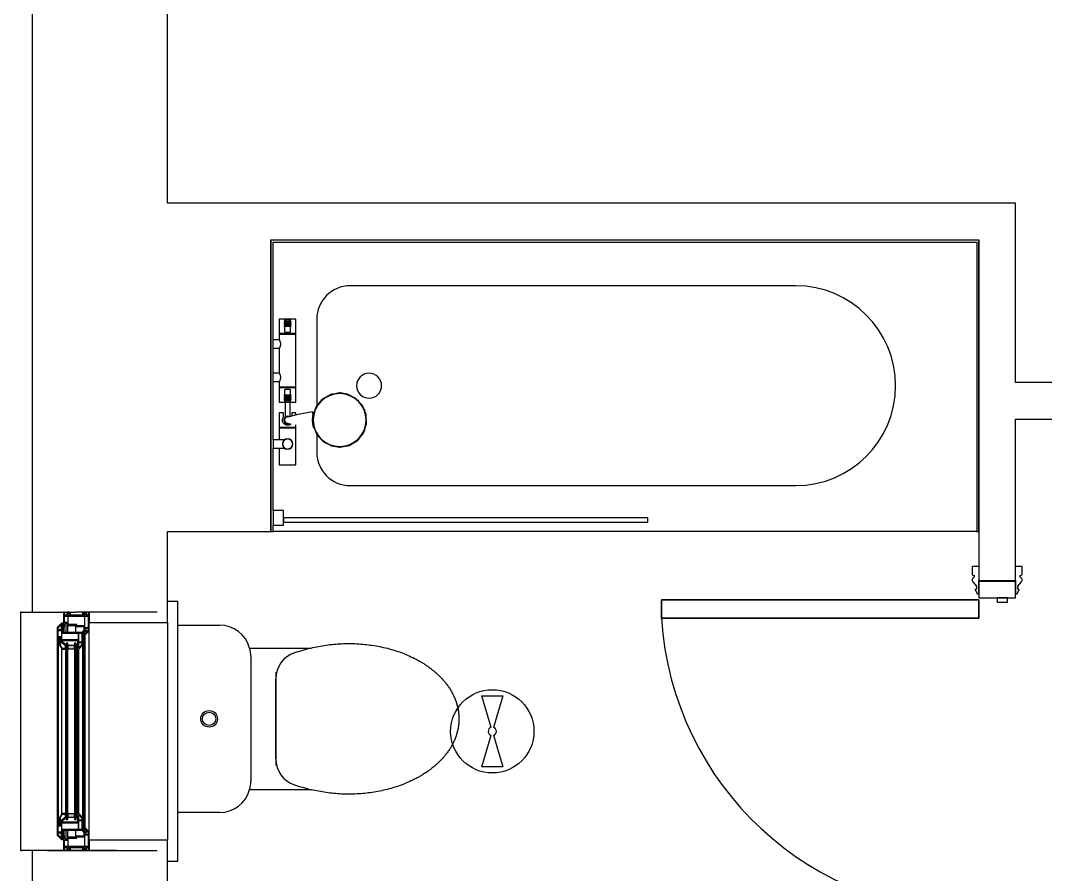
# Model space of a CAD drawing. Extents: x 16 to 12095, y 7 to 11460.
# Drawn here: x 6772 to 9233, y 4318 to 6368 of the extents above; entities that cross this region are included whole.
import ezdxf

# ---------------------------------------------------------------- set-up
doc = ezdxf.new("R2010")
doc.units = 0
doc.linetypes.add('ELEVATION_SWINGS', pattern=[150, 100, -50])
doc.layers.get('0').update_dxf_attribs({"linetype": 'CONTINUOUS'})
for name, color, linetype in [('A-DETL-GENF', 92, 'CONTINUOUS'), ('A-DOOR', 31, 'CONTINUOUS'), ('A-GLAZ', 151, 'CONTINUOUS'), ('A-GLAZ-1', 151, 'ELEVATION_SWINGS'), ('A-WALL-2', 7, 'CONTINUOUS'), ('A-WALL-FNSH-1', 7, 'CONTINUOUS'), ('P-SANR-FIXT', 6, 'CONTINUOUS')]:
    doc.layers.add(name, color=color, linetype=linetype)

msp = doc.modelspace()

# ---------------------------------------------------------------- hatches: boundary and pattern name
at = {"layer": 'A-GLAZ'}
h = msp.add_hatch(color=256, dxfattribs=at)
h.paths.add_polyline_path([(6874.9, 4402.3), (6874.4, 4410.9), (6872.9, 4410.9), (6872.9, 4409.2), (6869.6, 4409.2), (6870.2, 4405.8), (6872.9, 4405.4), (6872.9, 4402.3)])
h.paths.add_polyline_path([(6874.8, 4911.9), (6874.9, 4911.9), (6874.9, 4920.5), (6872.9, 4920.4), (6872.9, 4917), (6869.6, 4917), (6870.2, 4913.6), (6872.9, 4913.6), (6872.9, 4911.9), (6874.6, 4911.9)])
h = msp.add_hatch(color=256, dxfattribs=at)
h.paths.add_polyline_path([(6923.9, 4421.1), (6923.9, 4422.6), (6925.4, 4422.6), (6925.4, 4426.4), (6923.9, 4426.4), (6923.9, 4429.9), (6921.9, 4429.9), (6922.5, 4421.1)])
h.paths.add_polyline_path([(6923.9, 4892.9), (6923.9, 4896.4), (6925.4, 4896.4), (6925.4, 4900.1), (6923.9, 4900.1), (6923.9, 4901.6), (6921.9, 4901.6), (6921.9, 4892.9)])
h = msp.add_hatch(color=256, dxfattribs=at)
h.paths.add_polyline_path([(6881.4, 4454), (6881.4, 4463.9), (6880.4, 4463.9), (6880.4, 4454)])
h.paths.add_polyline_path([(6880.4, 4858.9), (6881.4, 4858.9), (6881.4, 4868.8), (6880.4, 4868.8), (6880.4, 4860.4)])
h = msp.add_hatch(color=256, dxfattribs=at)
h.paths.add_polyline_path([(6901.9, 4454.9), (6901.9, 4462.9), (6885.9, 4462.9), (6886.4, 4454.9), (6890.3, 4454.9)])
h.paths.add_polyline_path([(6885.9, 4859.9), (6901.9, 4859.9), (6901.9, 4867.9), (6885.9, 4867.9)])
h = msp.add_hatch(color=256, dxfattribs=at)
h.paths.add_polyline_path([(6908.9, 4454.9), (6908.9, 4463.9), (6905.9, 4463.9), (6905.9, 4454.9)])
h.paths.add_polyline_path([(6905.9, 4858.9), (6908.9, 4858.9), (6908.9, 4867.9), (6905.9, 4867.9)])

# ---------------------------------------------------------------- linework, layer by layer
msp.add_line((6799.9, 4374.9), (6799.9, 59.9))
at = {"layer": 'A-DETL-GENF'}
for p, q in [((7879.9, 4746.4), (7929.9, 4746.4)), ((7902.1, 4671), (7879.9, 4746.4)), ((7929.9, 4746.4), (7907.7, 4671)), ((7879.9, 4576.4), (7902.1, 4651.8)), ((7907.7, 4651.8), (7929.9, 4576.4)), ((7929.9, 4576.4), (7879.9, 4576.4))]:
    msp.add_line(p, q, dxfattribs=at)
msp.add_circle((7904.9, 4661.4), 100, dxfattribs=at)
for start, end in [(106.3895, 253.6105), (286.3895, 73.6105)]:
    msp.add_arc((7904.9, 4661.4), 10, start, end, dxfattribs=at)
at = {"layer": 'A-DOOR'}
for p, q in [((9073.4, 5056.9), (9057.4, 5056.9)), ((9057.4, 5056.9), (9057.4, 5036.9)), ((9177.4, 5056.9), (9161.4, 5056.9)), ((9177.4, 5036.9), (9177.4, 5056.9)), ((9057.4, 5036.9), (9062.4, 5036)), ((9062.4, 5036), (9062.4, 5031.9)), ((9073.4, 4991.9), (9073.4, 5023.9)), ((9161.4, 5023.9), (9161.4, 4991.9)), ((9172.4, 5036), (9177.4, 5036.9)), ((9172.4, 5031.9), (9172.4, 5036)), ((9058.8, 5020.4), (9067.5, 5010.1)), ((9064.7, 5002), (9069.4, 4991.9)), ((9073.4, 5020.9), (9073.4, 4981.9)), ((9161.4, 5020.9), (9073.4, 5020.9)), ((9161.4, 4981.9), (9161.4, 5020.9)), ((9165.4, 4991.9), (9170.1, 5002)), ((9167.3, 5010.1), (9176, 5020.4)), ((8311.4, 4976.9), (9073.4, 4976.9)), ((8311.4, 4932.9), (8311.4, 4976.9)), ((9073.4, 4976.9), (8311.4, 4976.9)), ((8311.4, 4976.9), (8311.4, 4932.9)), ((9069.4, 4991.9), (9073.4, 4991.9)), ((9073.4, 4981.9), (9161.4, 4981.9)), ((9073.4, 4976.9), (9073.4, 4932.9)), ((9073.4, 4932.9), (9073.4, 4976.9)), ((9117.4, 4981.9), (9117.4, 4971.9)), ((9142.4, 4981.9), (9117.4, 4981.9)), ((9142.4, 4971.9), (9142.4, 4981.9)), ((9161.4, 4991.9), (9165.4, 4991.9)), ((9117.4, 4971.9), (9142.4, 4971.9)), ((9073.4, 4932.9), (8311.4, 4932.9)), ((8311.4, 4932.9), (9073.4, 4932.9))]:
    msp.add_line(p, q, dxfattribs=at)
for centre, radius, start, end in [((9064.9, 5024.8), 7.5, 109.4712, 215.8276), ((9169.9, 5024.8), 7.5, 324.1724, 70.5288), ((9063.6, 5006.9), 5, 282.2122, 39.9152), ((9171.2, 5006.9), 5, 140.0848, 257.7878), ((9064.4, 4980.5), 754.7, 183.6167, 270.685)]:
    msp.add_arc(centre, radius, start, end, dxfattribs=at)
at = {"layer": 'A-GLAZ'}
for p, q in [((7149.9, 4972.9), (7124.9, 4972.9)), ((7149.9, 4349.9), (7149.9, 4972.9)), ((6771.9, 4947.9), (6771.9, 4374.9)), ((6774.6, 4947.9), (6771.9, 4947.9)), ((6774.6, 4947.9), (6799.9, 4947.9)), ((6877.6, 4947.9), (6874.9, 4947.9)), ((6874.9, 4947.9), (6874.9, 4912.9)), ((6877.6, 4940.1), (6877.6, 4947.9)), ((6891.1, 4947.9), (6891.1, 4940.1)), ((7002.9, 4947.9), (6902.9, 4947.9)), ((6920.4, 4947.9), (6920.4, 4940.1)), ((6929.9, 4947.9), (6929.9, 4940.1)), ((6934.1, 4947.9), (6934.1, 4940.1)), ((7099.9, 4947.9), (6936.9, 4947.9)), ((6936.9, 4947.9), (6936.9, 4922.9)), ((6936.9, 4374.9), (6936.9, 4947.9)), ((7124.9, 4922.9), (7124.9, 4947.9)), ((6882.8, 4940.1), (6877.6, 4940.1)), ((6877.6, 4938), (6885.2, 4938)), ((6877.6, 4922.4), (6877.6, 4938)), ((6889.4, 4947.6), (6882.8, 4947.6)), ((6882.8, 4947.6), (6882.8, 4940.1)), ((6885, 4940.1), (6885, 4945.5)), ((6885, 4945.5), (6889.4, 4945.5)), ((6926.6, 4940.1), (6885, 4940.1)), ((6885.2, 4938), (6885.2, 4922.4)), ((6886.4, 4917.9), (6886.4, 4938)), ((6886.4, 4938), (6925.4, 4938)), ((6889.1, 4945.5), (6889.1, 4940.1)), ((6889.4, 4945.5), (6889.4, 4947.6)), ((6928.9, 4947.6), (6922.4, 4947.6)), ((6922.4, 4947.6), (6922.4, 4945.5)), ((6922.4, 4945.5), (6926.6, 4945.5)), ((6925.1, 4945.5), (6925.1, 4940)), ((6925.4, 4938), (6925.4, 4914.9)), ((6926.6, 4945.5), (6926.6, 4940.1)), ((6926.6, 4909.9), (6926.6, 4938)), ((6926.6, 4938), (6934.2, 4938)), ((6928.9, 4940.1), (6928.9, 4947.6)), ((6934.1, 4940.1), (6928.9, 4940.1)), ((6934.2, 4938), (6934.2, 4909.9)), ((6870, 4920.9), (6859.9, 4910.7)), ((6859.9, 4910.7), (6859.9, 4878.9)), ((6862.6, 4910), (6869.6, 4917)), ((6862.6, 4904.9), (6862.6, 4910)), ((6870.2, 4904.9), (6862.6, 4904.9)), ((6862.6, 4903.9), (6870.2, 4903.9)), ((6862.6, 4888.4), (6862.6, 4903.9)), ((6872.9, 4917), (6869.6, 4917)), ((6869.6, 4917), (6869.6, 4913.6)), ((6869.6, 4917), (6872.9, 4917)), ((6869.6, 4913.6), (6872.9, 4913.6)), ((6869.6, 4913.6), (6869.6, 4904.8)), ((6872.9, 4920.9), (6870, 4920.9)), ((6872.9, 4913.6), (6870.2, 4913.6)), ((6870.2, 4913.6), (6870.2, 4904.9)), ((6870.2, 4903.9), (6870.2, 4888.4)), ((6872.9, 4917), (6872.9, 4920.9)), ((6874.9, 4920.5), (6872.9, 4920.5)), ((6872.9, 4920.5), (6872.9, 4917)), ((6872.9, 4913.6), (6872.9, 4911.9)), ((6872.9, 4898.9), (6872.9, 4913.6)), ((6872.9, 4911.9), (6874.9, 4911.9)), ((6920.4, 4898.9), (6872.9, 4898.9)), ((6874.9, 4911.9), (6874.9, 4920.5)), ((6874.9, 4912.9), (6878.9, 4912.9)), ((6874.9, 4898.8), (6874.9, 4911.9)), ((6885.2, 4922.4), (6877.6, 4922.4)), ((6878.9, 4912.9), (6878.9, 4920.4)), ((6878.9, 4920.4), (6884.4, 4920.4)), ((6878.9, 4898.9), (6878.9, 4912.9)), ((6884.4, 4918.4), (6882.9, 4918.4)), ((6882.9, 4918.4), (6882.9, 4913.4)), ((6882.9, 4913.4), (6885.4, 4913.4)), ((6882.9, 4913.4), (6882.9, 4898.9)), ((6884.4, 4920.4), (6884.4, 4918.4)), ((6885.4, 4913.4), (6885.4, 4915.9)), ((6885.4, 4915.9), (6904.3, 4915.9)), ((6885.4, 4898.9), (6885.4, 4913.4)), ((6907.3, 4917.9), (6886.4, 4917.9)), ((6904.3, 4915.9), (6904.3, 4912.9)), ((6904.3, 4912.9), (6923.9, 4912.9)), ((6904.3, 4912.9), (6904.3, 4898.9)), ((6907.3, 4914.9), (6907.3, 4917.9)), ((6925.4, 4914.9), (6907.3, 4914.9)), ((6921.9, 4900.9), (6920.4, 4900.9)), ((6920.4, 4900.9), (6920.4, 4898.9)), ((6923.9, 4901.6), (6921.9, 4901.6)), ((6921.9, 4901.6), (6921.9, 4892.9)), ((6921.9, 4869), (6921.9, 4900.9)), ((6923.9, 4912.9), (6923.9, 4900.1)), ((6923.9, 4900.1), (6923.9, 4901.6)), ((6925.4, 4900.1), (6923.9, 4900.1)), ((6923.9, 4900.1), (6925.4, 4900.1)), ((6925.4, 4900.1), (6925.4, 4902.1)), ((6925.4, 4902.1), (6928.5, 4902.1)), ((6925.4, 4896.4), (6925.4, 4900.1)), ((6934.2, 4909.9), (6926.6, 4909.9)), ((6926.6, 4908.9), (6934.2, 4908.9)), ((6926.6, 4904.1), (6926.6, 4908.9)), ((6930.4, 4904.1), (6926.6, 4904.1)), ((6926.8, 4892.9), (6936.9, 4903)), ((6928.5, 4902.1), (6928.5, 4897.3)), ((6930.4, 4900), (6930.4, 4904.1)), ((6934.2, 4903.8), (6930.4, 4900)), ((6934.2, 4908.9), (6934.2, 4903.8)), ((6936.9, 4922.9), (7124.9, 4922.9)), ((6936.9, 4399.9), (6936.9, 4922.9)), ((7124.9, 4922.9), (7124.9, 4399.9)), ((6859.9, 4878.9), (6863.9, 4878.9)), ((6859.9, 4878.9), (6859.9, 4443.9)), ((6863.9, 4878.9), (6860.3, 4878.9)), ((6860.3, 4878.9), (6860.3, 4872.9)), ((6861.8, 4874.4), (6861.8, 4877.4)), ((6861.8, 4877.4), (6867.7, 4877.4)), ((6864.2, 4874.4), (6861.8, 4874.4)), ((6870.2, 4888.4), (6862.6, 4888.4)), ((6863.9, 4878.9), (6863.9, 4886.4)), ((6863.9, 4886.4), (6869.4, 4886.4)), ((6868.4, 4886), (6863.9, 4886)), ((6863.9, 4886), (6863.9, 4878.9)), ((6871.8, 4861.3), (6864.2, 4874.4)), ((6865.9, 4880.9), (6865.9, 4884.4)), ((6865.9, 4884.4), (6868.4, 4884.4)), ((6867.7, 4880.9), (6865.9, 4880.9)), ((6867.7, 4879.4), (6867.7, 4880.9)), ((6880.4, 4868.8), (6867.7, 4879.4)), ((6867.7, 4877.4), (6878.9, 4868.1)), ((6867.7, 4868.2), (6867.7, 4877.4)), ((6869.4, 4884.4), (6867.9, 4884.4)), ((6867.9, 4884.4), (6867.9, 4879.4)), ((6867.9, 4879.4), (6908.9, 4879.4)), ((6868.4, 4884.4), (6868.4, 4886)), ((6869.4, 4886.4), (6869.4, 4884.4)), ((6871.4, 4881.4), (6871.4, 4896.9)), ((6871.4, 4896.9), (6910.4, 4896.9)), ((6910.4, 4881.4), (6871.4, 4881.4)), ((6908.9, 4879.4), (6908.9, 4858.9)), ((6910.4, 4896.9), (6910.4, 4881.4)), ((6911.6, 4875.9), (6911.6, 4896.9)), ((6911.6, 4896.9), (6919.2, 4896.9)), ((6919.2, 4875.9), (6911.6, 4875.9)), ((6911.6, 4874.9), (6919.2, 4874.9)), ((6911.6, 4862.2), (6911.6, 4874.9)), ((6919.2, 4896.9), (6919.2, 4875.9)), ((6919.2, 4874.9), (6919.2, 4869.8)), ((6921.9, 4892.9), (6923.9, 4892.9)), ((6923.9, 4892.9), (6923.9, 4896.4)), ((6923.9, 4896.4), (6925.4, 4896.4)), ((6927.5, 4896.4), (6923.9, 4896.4)), ((6923.9, 4896.4), (6923.9, 4892.9)), ((6923.9, 4429.9), (6923.9, 4892.9)), ((6923.9, 4892.9), (6926.8, 4892.9)), ((6923.9, 4892.9), (6923.9, 4429.9)), ((6926.8, 4429.9), (6926.8, 4892.9)), ((6928.5, 4897.3), (6927.5, 4896.4)), ((6860.3, 4872.9), (6863.3, 4872.9)), ((6860.3, 4872.9), (6860.3, 4449.9)), ((6863.3, 4872.9), (6870.3, 4860.9)), ((6863.3, 4449.9), (6863.3, 4872.9)), ((6870.3, 4860.9), (6870.3, 4858.9)), ((6870.3, 4858.9), (6880.4, 4858.9)), ((6870.3, 4858.9), (6870.3, 4463.9)), ((6871.8, 4860.4), (6871.8, 4861.3)), ((6871.8, 4861.3), (6871.8, 4860.4)), ((6878.9, 4860.4), (6871.8, 4860.4)), ((6878.9, 4868.1), (6878.9, 4860.4)), ((6881.9, 4868.8), (6880.4, 4868.8)), ((6880.4, 4868.8), (6880.4, 4858.9)), ((6880.4, 4858.9), (6880.4, 4868.8)), ((6880.4, 4858.9), (6881.9, 4858.9)), ((6880.4, 4858.9), (6880.4, 4463.9)), ((6880.4, 4463.9), (6880.4, 4858.9)), ((6885.9, 4872.9), (6881.4, 4872.9)), ((6881.4, 4872.9), (6881.4, 4449.9)), ((6885.9, 4872.9), (6881.9, 4872.9)), ((6881.9, 4872.9), (6881.9, 4449.9)), ((6881.9, 4858.9), (6881.9, 4868.8)), ((6885.9, 4449.9), (6885.9, 4872.9)), ((6885.9, 4449.9), (6885.9, 4872.9)), ((6901.9, 4867.9), (6885.9, 4867.9)), ((6885.9, 4867.9), (6885.9, 4859.9)), ((6885.9, 4859.9), (6901.9, 4859.9)), ((6901.9, 4872.9), (6901.9, 4449.9)), ((6905.9, 4872.9), (6901.9, 4872.9)), ((6901.9, 4872.9), (6901.9, 4449.9)), ((6905.9, 4872.9), (6901.9, 4872.9)), ((6901.9, 4859.9), (6901.9, 4867.9)), ((6905.9, 4449.9), (6905.9, 4872.9)), ((6905.9, 4449.9), (6905.9, 4872.9)), ((6908.9, 4867.9), (6905.9, 4867.9)), ((6905.9, 4867.9), (6905.9, 4858.9)), ((6905.9, 4858.9), (6908.9, 4858.9)), ((6908.9, 4858.9), (6908.9, 4867.9)), ((6908.9, 4463.9), (6908.9, 4858.9)), ((6908.9, 4858.9), (6911.8, 4858.9)), ((6908.9, 4858.9), (6908.9, 4463.9)), ((6919.2, 4869.8), (6911.6, 4862.2)), ((6911.8, 4858.9), (6921.9, 4869)), ((6911.8, 4463.9), (6911.8, 4858.9)), ((6921.9, 4453.7), (6921.9, 4869)), ((6870.3, 4461.9), (6863.3, 4449.9)), ((6864.2, 4448.4), (6871.8, 4461.5)), ((6880.4, 4463.9), (6870.3, 4463.9)), ((6870.3, 4463.9), (6870.3, 4461.9)), ((6871.8, 4462.4), (6878.9, 4462.4)), ((6871.8, 4461.5), (6871.8, 4462.4)), ((6871.8, 4462.4), (6871.8, 4461.5)), ((6878.9, 4462.4), (6878.9, 4454.7)), ((6881.9, 4463.9), (6880.4, 4463.9)), ((6880.4, 4463.9), (6880.4, 4454)), ((6880.4, 4454), (6880.4, 4463.9)), ((6881.9, 4454), (6881.9, 4463.9)), ((6901.9, 4462.9), (6885.9, 4462.9)), ((6885.9, 4462.9), (6885.9, 4454.9)), ((6901.9, 4454.9), (6901.9, 4462.9)), ((6908.9, 4463.9), (6905.9, 4463.9)), ((6905.9, 4463.9), (6905.9, 4454.9)), ((6908.9, 4454.9), (6908.9, 4463.9)), ((6911.8, 4463.9), (6908.9, 4463.9)), ((6908.9, 4463.9), (6908.9, 4443.4)), ((6911.6, 4447.9), (6911.6, 4460.6)), ((6911.6, 4460.6), (6919.2, 4453)), ((6921.9, 4453.7), (6911.8, 4463.9)), ((6863.9, 4443.9), (6859.9, 4443.9)), ((6859.9, 4443.9), (6859.9, 4412)), ((6863.3, 4449.9), (6860.3, 4449.9)), ((6860.3, 4449.9), (6860.3, 4443.9)), ((6860.3, 4443.9), (6863.9, 4443.9)), ((6861.8, 4445.4), (6861.8, 4448.4)), ((6861.8, 4448.4), (6864.2, 4448.4)), ((6867.7, 4445.4), (6861.8, 4445.4)), ((6862.6, 4418.9), (6862.6, 4434.4)), ((6862.6, 4434.4), (6870.2, 4434.4)), ((6863.9, 4436.4), (6863.9, 4443.9)), ((6863.9, 4443.9), (6863.9, 4436.8)), ((6863.9, 4436.8), (6868.4, 4436.8)), ((6869.4, 4436.4), (6863.9, 4436.4)), ((6865.9, 4438.4), (6865.9, 4441.9)), ((6865.9, 4441.9), (6867.7, 4441.9)), ((6868.4, 4438.4), (6865.9, 4438.4)), ((6878.9, 4454.7), (6867.7, 4445.4)), ((6867.7, 4445.4), (6867.7, 4454.6)), ((6867.7, 4443.4), (6880.4, 4454)), ((6867.7, 4441.9), (6867.7, 4443.4)), ((6908.9, 4443.4), (6867.9, 4443.4)), ((6867.9, 4443.4), (6867.9, 4438.4)), ((6867.9, 4438.4), (6869.4, 4438.4)), ((6868.4, 4436.8), (6868.4, 4438.4)), ((6869.4, 4438.4), (6869.4, 4436.4)), ((6870.2, 4434.4), (6870.2, 4418.9)), ((6871.4, 4441.4), (6910.4, 4441.4)), ((6871.4, 4425.9), (6871.4, 4441.4)), ((6880.4, 4454), (6881.9, 4454)), ((6881.4, 4449.9), (6885.9, 4449.9)), ((6881.9, 4449.9), (6885.9, 4449.9)), ((6885.9, 4454.9), (6901.9, 4454.9)), ((6901.9, 4449.9), (6905.9, 4449.9)), ((6901.9, 4449.9), (6905.9, 4449.9)), ((6905.9, 4454.9), (6908.9, 4454.9)), ((6910.4, 4441.4), (6910.4, 4425.9)), ((6919.2, 4447.9), (6911.6, 4447.9)), ((6911.6, 4446.9), (6919.2, 4446.9)), ((6911.6, 4425.9), (6911.6, 4446.9)), ((6919.2, 4453), (6919.2, 4447.9)), ((6919.2, 4446.9), (6919.2, 4425.9)), ((6921.9, 4421.9), (6921.9, 4453.7)), ((6859.9, 4412), (6870, 4401.9)), ((6870.2, 4418.9), (6862.6, 4418.9)), ((6862.6, 4412.8), (6862.6, 4417.9)), ((6862.6, 4417.9), (6870.2, 4417.9)), ((6869.6, 4405.8), (6862.6, 4412.8)), ((6869.6, 4418), (6869.6, 4409.2)), ((6872.9, 4409.2), (6869.6, 4409.2)), ((6869.6, 4409.2), (6869.6, 4405.8)), ((6870.2, 4417.9), (6870.2, 4409.2)), ((6870.2, 4409.2), (6872.9, 4409.2)), ((6910.4, 4425.9), (6871.4, 4425.9)), ((6872.9, 4409.2), (6872.9, 4423.9)), ((6872.9, 4423.9), (6920.4, 4423.9)), ((6874.9, 4410.9), (6872.9, 4410.9)), ((6872.9, 4410.9), (6872.9, 4409.2)), ((6874.9, 4410.9), (6874.9, 4424)), ((6874.9, 4402.3), (6874.9, 4410.9)), ((6878.9, 4409.9), (6874.9, 4409.9)), ((6874.9, 4409.9), (6874.9, 4374.9)), ((6878.9, 4409.9), (6878.9, 4423.9)), ((6878.9, 4402.4), (6878.9, 4409.9)), ((6882.9, 4423.9), (6882.9, 4409.4)), ((6885.4, 4409.4), (6882.9, 4409.4)), ((6882.9, 4409.4), (6882.9, 4404.4)), ((6885.4, 4409.4), (6885.4, 4423.9)), ((6885.4, 4406.9), (6885.4, 4409.4)), ((6904.3, 4406.9), (6885.4, 4406.9)), ((6904.3, 4423.9), (6904.3, 4409.9)), ((6923.9, 4409.9), (6904.3, 4409.9)), ((6904.3, 4409.9), (6904.3, 4406.9)), ((6907.3, 4404.9), (6907.3, 4407.9)), ((6907.3, 4407.9), (6925.4, 4407.9)), ((6919.2, 4425.9), (6911.6, 4425.9)), ((6920.4, 4423.9), (6920.4, 4421.9)), ((6920.4, 4421.9), (6921.9, 4421.9)), ((6923.9, 4429.9), (6921.9, 4429.9)), ((6921.9, 4429.9), (6921.9, 4421.1)), ((6921.9, 4421.1), (6923.9, 4421.1)), ((6923.9, 4426.4), (6923.9, 4429.9)), ((6926.8, 4429.9), (6923.9, 4429.9)), ((6923.9, 4429.9), (6923.9, 4426.4)), ((6925.4, 4426.4), (6923.9, 4426.4)), ((6923.9, 4426.4), (6927.5, 4426.4)), ((6923.9, 4421.1), (6923.9, 4422.6)), ((6923.9, 4422.6), (6925.4, 4422.6)), ((6925.4, 4422.6), (6923.9, 4422.6)), ((6923.9, 4422.6), (6923.9, 4409.9)), ((6925.4, 4422.6), (6925.4, 4426.4)), ((6925.4, 4420.7), (6925.4, 4422.6)), ((6928.5, 4420.7), (6925.4, 4420.7)), ((6925.4, 4407.9), (6925.4, 4384.8)), ((6926.6, 4413.9), (6926.6, 4418.7)), ((6926.6, 4418.7), (6930.4, 4418.7)), ((6934.2, 4413.9), (6926.6, 4413.9)), ((6926.6, 4412.9), (6934.2, 4412.9)), ((6926.6, 4384.8), (6926.6, 4412.9)), ((6936.9, 4419.7), (6926.8, 4429.9)), ((6927.5, 4426.4), (6928.5, 4425.5)), ((6928.5, 4425.5), (6928.5, 4420.7)), ((6930.4, 4418.7), (6930.4, 4422.8)), ((6930.4, 4422.8), (6934.2, 4419)), ((6934.2, 4419), (6934.2, 4413.9)), ((6934.2, 4412.9), (6934.2, 4384.8)), ((6869.6, 4405.8), (6872.9, 4405.8)), ((6872.9, 4405.8), (6869.6, 4405.8)), ((6870, 4401.9), (6872.9, 4401.9)), ((6872.9, 4405.8), (6872.9, 4402.3)), ((6872.9, 4401.9), (6872.9, 4405.8)), ((6872.9, 4402.3), (6874.9, 4402.3)), ((6877.6, 4384.8), (6877.6, 4400.4)), ((6877.6, 4400.4), (6885.2, 4400.4)), ((6885.2, 4384.8), (6877.6, 4384.8)), ((6877.6, 4374.9), (6877.6, 4382.7)), ((6877.6, 4382.7), (6882.8, 4382.7)), ((6884.4, 4402.4), (6878.9, 4402.4)), ((6882.8, 4382.7), (6882.8, 4375.2)), ((6882.9, 4404.4), (6884.4, 4404.4)), ((6884.4, 4404.4), (6884.4, 4402.4)), ((6885, 4377.3), (6885, 4382.7)), ((6885, 4382.7), (6926.6, 4382.7)), ((6885.2, 4400.4), (6885.2, 4384.8)), ((6886.4, 4404.9), (6907.3, 4404.9)), ((6886.4, 4384.8), (6886.4, 4404.9)), ((6925.4, 4384.8), (6886.4, 4384.8)), ((6889.1, 4382.7), (6889.1, 4377.3)), ((6891.1, 4382.7), (6891.1, 4374.9)), ((6920.4, 4382.7), (6920.4, 4374.9)), ((6925.1, 4382.8), (6925.1, 4377.3)), ((6934.2, 4384.8), (6926.6, 4384.8)), ((6926.6, 4382.7), (6926.6, 4377.3)), ((6928.9, 4375.2), (6928.9, 4382.7)), ((6928.9, 4382.7), (6934.1, 4382.7)), ((6929.9, 4382.7), (6929.9, 4374.9)), ((6934.1, 4382.7), (6934.1, 4374.9)), ((7124.9, 4399.9), (6936.9, 4399.9)), ((6936.9, 4399.9), (6936.9, 4374.9)), ((7124.9, 4374.9), (7124.9, 4399.9)), ((6771.9, 4374.9), (6774.6, 4374.9)), ((6799.9, 4374.9), (6774.6, 4374.9)), ((6836.9, 4374.9), (6936.9, 4374.9)), ((6874.9, 4374.9), (6877.6, 4374.9)), ((6882.8, 4375.2), (6889.4, 4375.2)), ((6889.4, 4377.3), (6885, 4377.3)), ((6889.4, 4375.2), (6889.4, 4377.3)), ((7002.9, 4374.9), (6902.9, 4374.9)), ((6926.6, 4377.3), (6922.4, 4377.3)), ((6922.4, 4377.3), (6922.4, 4375.2)), ((6922.4, 4375.2), (6928.9, 4375.2)), ((6936.9, 4374.9), (7099.9, 4374.9)), ((7124.9, 4349.9), (7149.9, 4349.9))]:
    msp.add_line(p, q, dxfattribs=at)
at = {"layer": 'A-GLAZ-1'}
msp.add_line((6881.4, 4463.9), (6881.4, 4858.9), dxfattribs=at)
at = {"layer": 'A-WALL-2'}
for p, q in [((6899.9, 4947.9), (6902.9, 4947.9)), ((6902.9, 4374.9), (6899.9, 4374.9))]:
    msp.add_line(p, q, dxfattribs=at)
at = {"layer": 'A-WALL-FNSH-1'}
for p, q in [((6799.9, 9099.9), (6799.9, 4947.9)), ((7124.9, 5929.4), (7124.9, 8774.9)), ((9161.4, 5929.4), (7124.9, 5929.4)), ((9161.4, 5499.4), (9161.4, 5929.4)), ((7373.4, 5841.4), (9073.4, 5841.4)), ((7373.4, 5141.4), (7373.4, 5841.4)), ((7373.4, 5841.4), (7373.4, 5141.4)), ((7378.4, 5836.4), (9068.4, 5836.4)), ((7378.4, 5361.4), (7378.4, 5836.4)), ((9068.4, 5836.4), (9068.4, 5141.4)), ((9073.4, 5841.4), (9073.4, 5023.9)), ((9073.4, 5141.4), (9073.4, 5841.4)), ((9398.9, 5499.4), (9161.4, 5499.4)), ((9161.4, 5023.9), (9161.4, 5411.4)), ((9161.4, 5411.4), (9398.9, 5411.4)), ((7378.4, 5191.4), (7378.4, 5341.4)), ((7378.4, 5141.4), (7378.4, 5156.4)), ((7124.9, 4947.9), (7124.9, 5141.4)), ((7124.9, 5141.4), (7373.4, 5141.4)), ((7373.4, 5141.4), (7378.4, 5141.4)), ((9068.4, 5141.4), (9073.4, 5141.4)), ((9073.4, 5023.9), (9161.4, 5023.9)), ((6799.9, 4947.9), (6874.9, 4947.9)), ((6877.6, 4947.9), (6899.9, 4947.9)), ((6874.9, 4374.9), (6799.9, 4374.9)), ((6899.9, 4374.9), (6877.6, 4374.9)), ((7124.9, 3691.4), (7124.9, 4374.9))]:
    msp.add_line(p, q, dxfattribs=at)
at = {"layer": 'P-SANR-FIXT'}
for p, q in [((8633.4, 5731.4), (7563.4, 5731.4)), ((7393.4, 5651.4), (7393.4, 5616.4)), ((7413.4, 5651.4), (7393.4, 5651.4)), ((7405.6, 5643.7), (7405.6, 5646.2)), ((7413.4, 5646.2), (7405.6, 5646.2)), ((7413.4, 5643.7), (7405.6, 5643.7)), ((7405.6, 5638.7), (7405.6, 5641.2)), ((7413.4, 5641.2), (7405.6, 5641.2)), ((7413.4, 5638.7), (7405.6, 5638.7)), ((7407, 5646.2), (7407, 5648.2)), ((7407, 5641.3), (7407, 5643.7)), ((7407, 5636.2), (7407, 5638.7)), ((7413.4, 5651.4), (7407.6, 5651.4)), ((7413.4, 5650.2), (7410.7, 5650.2)), ((7413.4, 5650.2), (7410.7, 5650.2)), ((7433.4, 5651.4), (7413.4, 5651.4)), ((7419.2, 5651.4), (7413.4, 5651.4)), ((7416, 5650.2), (7413.4, 5650.2)), ((7421.2, 5646.2), (7413.4, 5646.2)), ((7421.2, 5643.7), (7413.4, 5643.7)), ((7421.2, 5641.2), (7413.4, 5641.2)), ((7421.2, 5638.7), (7413.4, 5638.7)), ((7416, 5650.2), (7413.5, 5650.2)), ((7419.8, 5648.2), (7419.8, 5646.2)), ((7419.8, 5643.7), (7419.8, 5641.3)), ((7419.8, 5638.7), (7419.8, 5636.2)), ((7421.2, 5646.2), (7421.2, 5643.7)), ((7421.2, 5641.2), (7421.2, 5638.7)), ((7433.4, 5616.4), (7433.4, 5651.4)), ((7483.4, 5651.4), (7483.4, 5442.8)), ((7413.4, 5616.4), (7393.4, 5616.4)), ((7393.4, 5614.9), (7393.4, 5601.4)), ((7393.4, 5614.9), (7413.4, 5614.9)), ((7395.9, 5616.4), (7395.9, 5614.9)), ((7405.6, 5633.7), (7405.6, 5636.2)), ((7413.4, 5636.2), (7405.6, 5636.2)), ((7413.4, 5633.7), (7405.6, 5633.7)), ((7407, 5620.2), (7407, 5633.7)), ((7407, 5620.2), (7413.4, 5620.2)), ((7421.2, 5636.2), (7413.4, 5636.2)), ((7421.2, 5633.7), (7413.4, 5633.7)), ((7413.4, 5620.2), (7419.8, 5620.2)), ((7433.4, 5616.4), (7413.4, 5616.4)), ((7413.4, 5614.9), (7433.4, 5614.9)), ((7419.8, 5633.7), (7419.8, 5620.2)), ((7421.2, 5636.2), (7421.2, 5633.7)), ((7430.9, 5614.9), (7430.9, 5616.4)), ((7433.4, 5487.9), (7433.4, 5614.9)), ((7393.4, 5601.4), (7378.4, 5601.4)), ((7378.4, 5581.4), (7393.4, 5581.4)), ((7393.4, 5581.4), (7393.4, 5521.4)), ((7393.4, 5521.4), (7378.4, 5521.4)), ((7378.4, 5501.4), (7393.4, 5501.4)), ((7393.4, 5501.4), (7393.4, 5487.9)), ((7413.4, 5487.9), (7393.4, 5487.9)), ((7393.4, 5486.4), (7393.4, 5451.4)), ((7413.4, 5486.4), (7393.4, 5486.4)), ((7395.9, 5487.9), (7395.9, 5486.4)), ((7405.6, 5466.6), (7405.6, 5469.1)), ((7405.6, 5469.1), (7413.4, 5469.1)), ((7405.6, 5466.6), (7413.4, 5466.6)), ((7407, 5469.1), (7407, 5482.6)), ((7413.4, 5482.6), (7407, 5482.6)), ((7407, 5464.1), (7407, 5466.6)), ((7433.4, 5487.9), (7413.4, 5487.9)), ((7433.4, 5486.4), (7413.4, 5486.4)), ((7419.8, 5482.6), (7413.4, 5482.6)), ((7413.4, 5469.1), (7421.2, 5469.1)), ((7413.4, 5466.6), (7421.2, 5466.6)), ((7419.8, 5482.6), (7419.8, 5469.1)), ((7419.8, 5466.6), (7419.8, 5464.1)), ((7421.2, 5469.1), (7421.2, 5466.6)), ((7430.9, 5486.4), (7430.9, 5487.9)), ((7433.4, 5451.4), (7433.4, 5486.4)), ((7413.4, 5451.4), (7393.4, 5451.4)), ((7405.6, 5461.6), (7405.6, 5464.1)), ((7405.6, 5464.1), (7413.4, 5464.1)), ((7405.6, 5461.6), (7413.4, 5461.6)), ((7405.6, 5456.6), (7405.6, 5459.1)), ((7405.6, 5459.1), (7413.4, 5459.1)), ((7405.6, 5456.6), (7413.4, 5456.6)), ((7407, 5459.1), (7407, 5461.6)), ((7407, 5454.6), (7407, 5456.6)), ((7413.4, 5451.4), (7407.6, 5451.4)), ((7410.7, 5452.6), (7413.4, 5452.6)), ((7413.4, 5464.1), (7421.2, 5464.1)), ((7413.4, 5461.6), (7421.2, 5461.6)), ((7413.4, 5459.1), (7421.2, 5459.1)), ((7413.4, 5456.6), (7421.2, 5456.6)), ((7413.4, 5452.6), (7416, 5452.6)), ((7433.4, 5451.4), (7413.4, 5451.4)), ((7419.2, 5451.4), (7413.4, 5451.4)), ((7419.8, 5461.6), (7419.8, 5459.1)), ((7419.8, 5456.6), (7419.8, 5454.6)), ((7421.2, 5464.1), (7421.2, 5461.6)), ((7421.2, 5459.1), (7421.2, 5456.6)), ((7393.4, 5426.4), (7393.4, 5391.4)), ((7403.4, 5426.4), (7393.4, 5426.4)), ((7403.4, 5416.4), (7403.4, 5426.4)), ((7433.4, 5426.4), (7423.4, 5426.4)), ((7423.4, 5426.4), (7423.4, 5418.5)), ((7433.4, 5420.8), (7433.4, 5426.4)), ((7474.6, 5420.4), (7472.8, 5428.4)), ((7413.4, 5391.4), (7393.4, 5391.4)), ((7395.9, 5391.4), (7395.9, 5389.9)), ((7408.4, 5401.7), (7408.4, 5402.8)), ((7408.4, 5401.7), (7408.4, 5397.5)), ((7433.4, 5391.4), (7413.4, 5391.4)), ((7418.4, 5397.5), (7418.4, 5400.9)), ((7418.4, 5400.9), (7418.4, 5397.6)), ((7430.9, 5389.9), (7430.9, 5391.4)), ((7433.4, 5391.4), (7433.4, 5397.3)), ((7393.4, 5389.9), (7393.4, 5361.4)), ((7393.4, 5389.9), (7413.4, 5389.9)), ((7413.4, 5389.9), (7433.4, 5389.9)), ((7433.4, 5301.4), (7433.4, 5389.9)), ((7483.4, 5374.9), (7483.4, 5331.4)), ((7405.9, 5361.4), (7378.4, 5361.4)), ((7378.4, 5361.4), (7378.4, 5341.4)), ((7378.4, 5341.4), (7405.9, 5341.4)), ((7393.4, 5341.4), (7393.4, 5301.4)), ((7393.4, 5301.4), (7413.4, 5301.4)), ((7413.4, 5301.4), (7433.4, 5301.4)), ((7563.4, 5251.4), (8633.4, 5251.4)), ((7403.4, 5191.4), (7378.4, 5191.4)), ((7378.4, 5191.4), (7378.4, 5156.4)), ((7403.4, 5156.4), (7403.4, 5191.4)), ((8278.4, 5173.9), (7403.4, 5173.9)), ((7403.4, 5173.9), (7403.4, 5163.9)), ((8278.4, 5163.9), (8278.4, 5173.9)), ((7378.4, 5156.4), (7403.4, 5156.4)), ((7403.4, 5163.9), (8278.4, 5163.9)), ((9068.4, 5141.4), (7378.4, 5141.4)), ((9068.4, 5141.4), (7378.4, 5141.4)), ((7149.9, 4916.4), (7249.9, 4916.4)), ((7322.2, 4861.4), (7469.6, 4861.4)), ((7324.9, 4841.4), (7324.9, 4541.4)), ((7384.9, 4803.2), (7384.9, 4579.5)), ((7384.9, 4595), (7384.9, 4787.8)), ((7469.6, 4521.3), (7322.2, 4521.3)), ((7249.9, 4466.4), (7149.9, 4466.4))]:
    msp.add_line(p, q, dxfattribs=at)
at = {"layer": 'P-SANR-FIXT', "flags": 128}
for points in [[(7538.4, 5473.9), (7515.7, 5469.8), (7495.9, 5458.1), (7481.4, 5440.1), (7474, 5418.3), (7474.8, 5395.2), (7483.6, 5373.9), (7499.2, 5356.9), (7519.8, 5346.6), (7538.4, 5343.9)], [(7538.4, 5343.9), (7561.1, 5347.9), (7580.9, 5359.7), (7595.4, 5377.6), (7602.7, 5399.5), (7602, 5422.6), (7593.2, 5443.9), (7577.5, 5460.8), (7556.9, 5471.2), (7538.4, 5473.9)], [(7408.4, 5415), (7408.4, 5420.4), (7408.4, 5443.7), (7408.4, 5452.9)], [(7418.4, 5452.9), (7418.4, 5442.2), (7418.4, 5419.1), (7418.4, 5417.3)], [(7472.8, 5428.4), (7434.5, 5421.3), (7416.8, 5417), (7413.2, 5416.1), (7413.2, 5416.1)], [(7408.4, 5397.5), (7408.4, 5401.9), (7408.4, 5402.8)], [(7413.4, 5363.9), (7404.3, 5360), (7400.9, 5350.7), (7405.3, 5341.8), (7413.4, 5338.9)], [(7413.4, 5338.9), (7422.5, 5342.8), (7425.9, 5352.1), (7421.5, 5360.9), (7413.4, 5363.9)]]:
    msp.add_lwpolyline(points, dxfattribs=at)
at = {"layer": 'P-SANR-FIXT'}
for radius in [20, 16]:
    msp.add_circle((7224.9, 4691.4), radius, dxfattribs=at)
for centre, radius, start, end in [((7563.4, 5651.4), 80, 90, 180), ((8633.4, 5491.4), 240, 270, 90), ((7609.1, 5491.4), 30, 0, 180), ((7609.1, 5491.4), 30, 180, 0), ((7538.4, 5408.9), 63.5, 90, 270), ((7538.4, 5408.9), 65, 106.0861, 109.7248), ((7538.4, 5408.9), 65, 90, 93.7592), ((7538.4, 5408.9), 65, 88.3704, 90), ((7538.4, 5408.9), 63.5, 270, 90), ((7538.4, 5408.9), 65, 143.7031, 147.022), ((7538.4, 5408.9), 65, 125.408, 128.1308), ((7538.4, 5408.9), 65, 45, 46.6702), ((7413.4, 5408.9), 9, 90, 270), ((7413.4, 5408.9), 9, 71.4608, 90), ((7538.4, 5408.9), 65, 161.851, 163.1218), ((7538.4, 5408.9), 65, 21.6317, 23.3278), ((7413.4, 5408.9), 9, 270, 291.8943), ((7538.4, 5408.9), 65, 196.5806, 197.6555), ((7538.4, 5408.9), 65, 212.7456, 216.1443), ((7538.4, 5408.9), 65, 336.6722, 338.3683), ((7413.4, 5351.4), 12.5, 90, 270), ((7413.4, 5351.4), 12.5, 153.4349, 166.7175), ((7413.4, 5351.4), 12.5, 193.2825, 206.5651), ((7413.4, 5351.4), 12.5, 140.1524, 146.0705), ((7413.4, 5351.4), 12.5, 213.9295, 219.8476), ((7413.4, 5351.4), 12.5, 126.8699, 131.5279), ((7413.4, 5351.4), 12.5, 228.4721, 233.1301), ((7413.4, 5351.4), 12.5, 270.2877, 89.7123), ((7538.4, 5408.9), 65, 231.7802, 234.5866), ((7538.4, 5408.9), 65, 250.1639, 252.7301), ((7538.4, 5408.9), 65, 268.0883, 270), ((7538.4, 5408.9), 65, 314.1349, 315.7863), ((7563.4, 5331.4), 80, 180, 270), ((7249.9, 4841.4), 75, 15.4982, 90), ((7249.9, 4841.4), 75, 0, 15.4982), ((7449.9, 4787.8), 65, 108.1574, 180), ((7659.8, 4147.8), 738.5, 104.922, 108.1574), ((7449.9, 4595), 65, 180, 251.8426), ((7249.9, 4541.4), 75, 344.5018, 0), ((7659.8, 5234.9), 738.5, 251.8426, 255.078), ((7249.9, 4541.4), 75, 270, 344.5018)]:
    msp.add_arc(centre, radius, start, end, dxfattribs=at)
for points, knots in [([(7407, 5648.2), (7407, 5648.3), (7407.1, 5648.5), (7407.1, 5648.7), (7407.2, 5648.9), (7407.3, 5649), (7407.4, 5649.1), (7407.5, 5649.3), (7407.6, 5649.4), (7407.7, 5649.5), (7407.9, 5649.6), (7408, 5649.7), (7408.1, 5649.7), (7408.3, 5649.8), (7408.5, 5649.9), (7408.6, 5649.9), (7408.8, 5650), (7408.9, 5650), (7409.1, 5650.1), (7409.3, 5650.1), (7409.4, 5650.1), (7409.6, 5650.1), (7409.8, 5650.2), (7410.2, 5650.2), (7410.5, 5650.2), (7410.7, 5650.2)], [0, 0, 0, 0, 0.071429, 0.107143, 0.142857, 0.178571, 0.214286, 0.25, 0.285714, 0.321429, 0.357143, 0.392857, 0.428571, 0.464286, 0.5, 0.535714, 0.571429, 0.607143, 0.642857, 0.678571, 0.714286, 0.75, 0.785714, 0.857143, 1, 1, 1, 1]), ([(7416, 5650.2), (7416.3, 5650.2), (7416.6, 5650.2), (7417, 5650.2), (7417.2, 5650.1), (7417.4, 5650.1), (7417.6, 5650.1), (7417.9, 5650), (7418, 5650), (7418.2, 5649.9), (7418.3, 5649.9), (7418.5, 5649.8), (7418.6, 5649.7), (7418.8, 5649.7), (7418.9, 5649.6), (7419.1, 5649.5), (7419.2, 5649.4), (7419.3, 5649.3), (7419.4, 5649.1), (7419.5, 5649), (7419.6, 5648.9), (7419.7, 5648.7), (7419.7, 5648.5), (7419.8, 5648.3), (7419.8, 5648.2)], [0, 0, 0, 0, 0.142857, 0.214286, 0.25, 0.285714, 0.357143, 0.392857, 0.428571, 0.464286, 0.5, 0.535714, 0.571429, 0.607143, 0.642857, 0.678571, 0.714286, 0.75, 0.785714, 0.821429, 0.857143, 0.892857, 0.928571, 1, 1, 1, 1]), ([(7393.4, 5601.4), (7393.4, 5601.4), (7393.6, 5601), (7394.3, 5599.5), (7394.9, 5597.8), (7395.3, 5596.7), (7395.6, 5595.7), (7395.8, 5594.6), (7396, 5593.4), (7396.1, 5592.1), (7396.1, 5590.9), (7396, 5589.8), (7395.9, 5588.8), (7395.7, 5587.7), (7395.5, 5586.7), (7395.2, 5585.8), (7394.8, 5584.6), (7394.3, 5583.4), (7393.6, 5581.9), (7393.4, 5581.4), (7393.4, 5581.4)], [0, 0, 0, 0, 0.111111, 0.222222, 0.277778, 0.333333, 0.361111, 0.388889, 0.444444, 0.479167, 0.513889, 0.548611, 0.583333, 0.618056, 0.652778, 0.6875, 0.722222, 0.791667, 0.861111, 1, 1, 1, 1]), ([(7393.4, 5521.4), (7393.4, 5521.4), (7393.6, 5521), (7394.3, 5519.5), (7394.9, 5517.8), (7395.3, 5516.7), (7395.6, 5515.7), (7395.8, 5514.6), (7396, 5513.4), (7396.1, 5512.1), (7396.1, 5510.9), (7396, 5509.8), (7395.9, 5508.8), (7395.7, 5507.7), (7395.5, 5506.7), (7395.2, 5505.8), (7394.8, 5504.6), (7394.3, 5503.4), (7393.6, 5501.9), (7393.4, 5501.4), (7393.4, 5501.4)], [0, 0, 0, 0, 0.111111, 0.222222, 0.277778, 0.333333, 0.361111, 0.388889, 0.444444, 0.479167, 0.513889, 0.548611, 0.583333, 0.618056, 0.652778, 0.6875, 0.722222, 0.791667, 0.861111, 1, 1, 1, 1]), ([(7410.7, 5452.6), (7410.5, 5452.6), (7410.2, 5452.6), (7409.8, 5452.6), (7409.6, 5452.6), (7409.4, 5452.6), (7409.2, 5452.7), (7409, 5452.7), (7408.8, 5452.8), (7408.6, 5452.8), (7408.5, 5452.9), (7408.3, 5453), (7408.1, 5453), (7407.9, 5453.1), (7407.8, 5453.2), (7407.6, 5453.4), (7407.5, 5453.5), (7407.3, 5453.6), (7407.2, 5453.8), (7407.2, 5454), (7407.1, 5454.2), (7407, 5454.4), (7407, 5454.6)], [0, 0, 0, 0, 0.166667, 0.208333, 0.25, 0.291667, 0.333333, 0.375, 0.416667, 0.458333, 0.5, 0.541667, 0.583333, 0.625, 0.666667, 0.708333, 0.75, 0.791667, 0.833333, 0.875, 0.916667, 1, 1, 1, 1]), ([(7419.8, 5454.6), (7419.8, 5454.4), (7419.7, 5454.2), (7419.6, 5454), (7419.5, 5453.8), (7419.4, 5453.6), (7419.3, 5453.5), (7419.2, 5453.4), (7419, 5453.2), (7418.9, 5453.1), (7418.7, 5453), (7418.5, 5453), (7418.3, 5452.9), (7418.2, 5452.8), (7418, 5452.8), (7417.8, 5452.7), (7417.6, 5452.7), (7417.4, 5452.6), (7417.2, 5452.6), (7417, 5452.6), (7416.6, 5452.6), (7416.3, 5452.6), (7416, 5452.6)], [0, 0, 0, 0, 0.083333, 0.125, 0.166667, 0.208333, 0.25, 0.291667, 0.333333, 0.375, 0.416667, 0.458333, 0.5, 0.541667, 0.583333, 0.625, 0.666667, 0.708333, 0.75, 0.791667, 0.833333, 1, 1, 1, 1]), ([(7413.4, 5396.4), (7412.3, 5396.4), (7410.2, 5396.6), (7407.3, 5397.8), (7404.9, 5399.6), (7403.4, 5401.3), (7402.5, 5402.7), (7402.1, 5403.6), (7401.7, 5404.4), (7401.3, 5405.6), (7400.9, 5407.3), (7400.9, 5409.2), (7401, 5411.2), (7401.8, 5413.7), (7402.6, 5415.4), (7403.4, 5416.4)], [0, 0, 0, 0, 0.111111, 0.222222, 0.333333, 0.444444, 0.479167, 0.513889, 0.548611, 0.583333, 0.652778, 0.722222, 0.791667, 0.861111, 1, 1, 1, 1]), ([(7413.4, 5416.3), (7412.6, 5416.3), (7411, 5416.1), (7409, 5415), (7407.6, 5413.7), (7406.4, 5411.9), (7406, 5410.3), (7406, 5409.2)], [-1, -1, -1, -1, -0.785714, -0.571429, -0.428571, -0.285714, 0, 0, 0, 0]), ([(7476.1, 5390.3), (7475.8, 5391.3), (7475.3, 5393.1), (7474.6, 5396.1), (7474.3, 5397.9), (7474.1, 5399.3), (7473.9, 5400.7), (7473.6, 5402.7), (7473.3, 5406.4), (7473.3, 5410.4), (7473.6, 5414.1), (7473.8, 5416.2), (7474, 5417.8), (7474.1, 5418.9), (7474.3, 5420.1), (7474.5, 5421.2), (7474.7, 5422.2), (7475, 5423.6), (7475.3, 5424.8), (7475.6, 5425.8), (7475.9, 5426.8), (7476.1, 5427.4), (7476.2, 5427.8)], [-1, -1, -1, -1, -0.861111, -0.791667, -0.756944, -0.722222, -0.6875, -0.652778, -0.583333, -0.444444, -0.388889, -0.333333, -0.305556, -0.277778, -0.25, -0.222222, -0.194444, -0.166667, -0.111111, -0.083333, -0.055556, 0, 0, 0, 0]), ([(7406, 5409.2), (7405.9, 5408.3), (7406.2, 5406.6), (7407.2, 5404.6), (7408.6, 5403.1), (7410.6, 5401.9), (7412.2, 5401.5), (7413.4, 5401.5)], [-1, -1, -1, -1, -0.785714, -0.571429, -0.428571, -0.285714, 0, 0, 0, 0]), ([(7421.8, 5399.7), (7421.5, 5399.3), (7420.6, 5398.6), (7419.1, 5397.7), (7416.7, 5396.7), (7414.7, 5396.4), (7413.4, 5396.4)], [0.6666667, 0.6666667, 0.6666667, 0.6666667, 0.7222222, 0.7916667, 0.8611111, 1, 1, 1, 1]), ([(7421.5, 5360.9), (7421.3, 5361), (7421.1, 5361.2), (7420.9, 5361.3), (7420.9, 5361.4)], [0.77777778, 0.77777778, 0.77777778, 0.77777778, 0.79166667, 0.79697094, 0.79697094, 0.79697094, 0.79697094]), ([(7420.9, 5341.4), (7420.9, 5341.4), (7421.1, 5341.6), (7421.3, 5341.7), (7421.5, 5341.8)], [0.2030057, 0.2030057, 0.2030057, 0.2030057, 0.20833333, 0.22222222, 0.22222222, 0.22222222, 0.22222222]), ([(7469.6, 4861.4), (7481.6, 4864.4), (7505.8, 4869), (7542.7, 4872.5), (7579.8, 4872.3), (7616.7, 4868.6), (7647.1, 4862.6), (7670.9, 4855.8), (7688.4, 4849.8), (7705.5, 4842.7), (7719.4, 4835.9), (7730.2, 4830), (7738.2, 4825.2), (7746, 4820.2), (7753.5, 4814.9), (7760.9, 4809.3), (7768.1, 4803.4), (7775.1, 4797.2), (7781.6, 4790.6), (7787.8, 4783.8), (7793.7, 4776.6), (7799.3, 4769.1), (7804.3, 4761.4), (7808.8, 4753.4), (7812.9, 4745.1), (7816.5, 4736.6), (7819.4, 4727.9), (7821.7, 4719), (7823.5, 4709.8), (7824.6, 4700.6), (7825, 4691.4), (7824.6, 4682.2), (7823.5, 4672.9), (7821.7, 4663.7), (7819.4, 4654.8), (7816.5, 4646.2), (7812.9, 4637.6), (7808.8, 4629.3), (7804.3, 4621.3), (7799.3, 4613.6), (7793.7, 4606.2), (7787.8, 4599), (7781.6, 4592.1), (7775.1, 4585.6), (7768.1, 4579.4), (7760.9, 4573.5), (7751.1, 4566), (7740.8, 4559.1), (7730.2, 4552.8), (7719.4, 4546.8), (7705.5, 4540.1), (7682.7, 4530.6), (7653.1, 4521.4), (7616.7, 4514.1), (7579.8, 4510.4), (7542.7, 4510.3), (7505.8, 4513.7), (7481.6, 4518.4), (7469.6, 4521.3)], [-1, -1, -1, -1, -0.958333, -0.916667, -0.875, -0.833333, -0.791667, -0.770833, -0.75, -0.729167, -0.708333, -0.697917, -0.6875, -0.677083, -0.666667, -0.65625, -0.645833, -0.635417, -0.625, -0.614583, -0.604167, -0.59375, -0.583333, -0.572917, -0.5625, -0.552083, -0.541667, -0.53125, -0.520833, -0.510417, -0.5, -0.489583, -0.479167, -0.46875, -0.458333, -0.447917, -0.4375, -0.427083, -0.416667, -0.40625, -0.395833, -0.385417, -0.375, -0.364583, -0.354167, -0.34375, -0.333333, -0.3125, -0.302083, -0.291667, -0.270833, -0.25, -0.208333, -0.166667, -0.125, -0.083333, -0.041667, 0, 0, 0, 0])]:
    msp.add_open_spline(points, degree=3, knots=knots, dxfattribs=at)
for points in [[(7414.2, 5416.3), (7413.9, 5416.3), (7413.7, 5416.3), (7413.4, 5416.3)], [(7476.2, 5427.8), (7476.2, 5427.9), (7476.3, 5428), (7476.4, 5428.2)], [(7413.4, 5401.5), (7413.9, 5401.5), (7414.5, 5401.5), (7415, 5401.6)], [(7476.4, 5389.9), (7476.2, 5390), (7476.1, 5390.2), (7476.1, 5390.3)], [(7409, 5363.1), (7408.8, 5363), (7408.6, 5362.9), (7408.3, 5362.8)], [(7418.4, 5362.8), (7418.2, 5362.9), (7418, 5363), (7417.8, 5363.1)], [(7425.8, 5353.1), (7425.8, 5353.2), (7425.7, 5353.4), (7425.7, 5353.6)], [(7425.7, 5349.2), (7425.7, 5349.3), (7425.8, 5349.5), (7425.8, 5349.7)], [(7408.3, 5339.9), (7408.6, 5339.8), (7408.8, 5339.8), (7409, 5339.7)], [(7417.8, 5339.7), (7418, 5339.8), (7418.2, 5339.8), (7418.4, 5339.9)]]:
    msp.add_open_spline(points, degree=3, dxfattribs=at)

doc.saveas('drawing.dxf')
